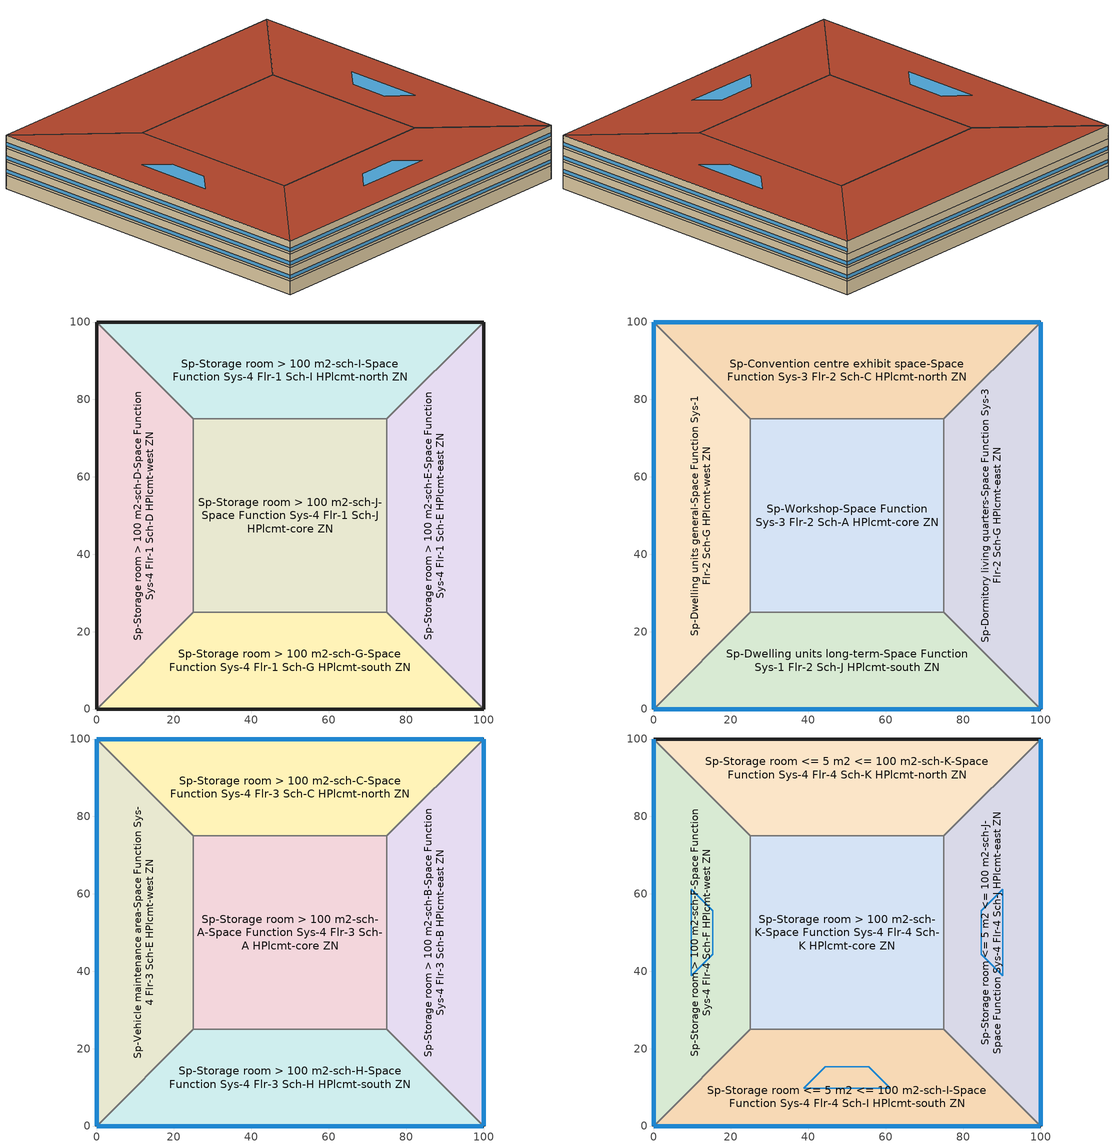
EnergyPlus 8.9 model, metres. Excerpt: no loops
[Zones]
Sp-Storage room > 100 m2-sch-D-Space Function Sys-4 Flr-1 Sch-D HPlcmt-west ZN
 floor ground (BTAP-Grnd-Floor-Mass:U-0.757): 0,0 0,100 25,75 25,25 z0
 wall ground (BTAP-Grnd-Wall-Mass:U-0.284): 0,100 0,0 z0:3.8
 wall to Sp-Storage room > 100 m2-sch-I-Space Function Sys-4 Flr-1 Sch-I HPlcmt-north ZN (BTAP-Int-Wall): 25,75 0,100 z0:3.8
 wall to Sp-Storage room > 100 m2-sch-J-Space Function Sys-4 Flr-1 Sch-J HPlcmt-core ZN (BTAP-Int-Wall): 25,25 25,75 z0:3.8
 wall to Sp-Storage room > 100 m2-sch-G-Space Function Sys-4 Flr-1 Sch-G HPlcmt-south ZN (BTAP-Int-Wall): 0,0 25,25 z0:3.8
Sp-Storage room > 100 m2-sch-E-Space Function Sys-4 Flr-1 Sch-E HPlcmt-east ZN
 floor ground (BTAP-Grnd-Floor-Mass:U-0.757): 100,100 100,0 75,25 75,75 z0
 wall ground (BTAP-Grnd-Wall-Mass:U-0.284): 100,0 100,100 z0:3.8
 wall to Sp-Storage room > 100 m2-sch-G-Space Function Sys-4 Flr-1 Sch-G HPlcmt-south ZN (BTAP-Int-Wall): 75,25 100,0 z0:3.8
 wall to Sp-Storage room > 100 m2-sch-J-Space Function Sys-4 Flr-1 Sch-J HPlcmt-core ZN (BTAP-Int-Wall): 75,75 75,25 z0:3.8
 wall to Sp-Storage room > 100 m2-sch-I-Space Function Sys-4 Flr-1 Sch-I HPlcmt-north ZN (BTAP-Int-Wall): 100,100 75,75 z0:3.8
Sp-Storage room > 100 m2-sch-G-Space Function Sys-4 Flr-1 Sch-G HPlcmt-south ZN
 floor ground (BTAP-Grnd-Floor-Mass:U-0.757): 100,0 0,0 25,25 75,25 z0
 wall ground (BTAP-Grnd-Wall-Mass:U-0.284): 0,0 100,0 z0:3.8
 wall to Sp-Storage room > 100 m2-sch-J-Space Function Sys-4 Flr-1 Sch-J HPlcmt-core ZN (BTAP-Int-Wall): 75,25 25,25 z0:3.8
Sp-Storage room > 100 m2-sch-I-Space Function Sys-4 Flr-1 Sch-I HPlcmt-north ZN
 floor ground (BTAP-Grnd-Floor-Mass:U-0.757): 0,100 100,100 75,75 25,75 z0
 wall to Sp-Storage room > 100 m2-sch-J-Space Function Sys-4 Flr-1 Sch-J HPlcmt-core ZN (BTAP-Int-Wall): 25,75 75,75 z0:3.8
 wall ground (BTAP-Grnd-Wall-Mass:U-0.284): 100,100 0,100 z0:3.8
Sp-Storage room > 100 m2-sch-J-Space Function Sys-4 Flr-1 Sch-J HPlcmt-core ZN
 floor ground (BTAP-Grnd-Floor-Mass:U-0.757): 25,25 25,75 75,75 75,25 z0
Sp-Convention centre exhibit space-Space Function Sys-3 Flr-2 Sch-C HPlcmt-north ZN
 floor to Sp-Storage room > 100 m2-sch-I-Space Function Sys-4 Flr-1 Sch-I HPlcmt-north ZN (BTAP-Int-Floor): 0,100 100,100 75,75 25,75 z3.8
 wall outside (BTAP-Ext-Wall-Mass:U-0.21): 100,100 0,100 z3.8:7.6
 wall to Sp-Dormitory living quarters-Space Function Sys-3 Flr-2 Sch-G HPlcmt-east ZN (BTAP-Int-Wall): 75,75 100,100 z3.8:7.6
 wall to Sp-Workshop-Space Function Sys-3 Flr-2 Sch-A HPlcmt-core ZN (BTAP-Int-Wall): 25,75 75,75 z3.8:7.6
 wall to Sp-Dwelling units general-Space Function Sys-1 Flr-2 Sch-G HPlcmt-west ZN (BTAP-Int-Wall): 0,100 25,75 z3.8:7.6
 window (BTAP-Ext-FixedWindow:U=0.220 SHGC=0.600): 99.97,100 0.03,100 z4.56:5.51
Sp-Dormitory living quarters-Space Function Sys-3 Flr-2 Sch-G HPlcmt-east ZN
 floor to Sp-Storage room > 100 m2-sch-E-Space Function Sys-4 Flr-1 Sch-E HPlcmt-east ZN (BTAP-Int-Floor): 100,100 100,0 75,25 75,75 z3.8
 wall outside (BTAP-Ext-Wall-Mass:U-0.21): 100,0 100,100 z3.8:7.6
 wall to Sp-Dwelling units long-term-Space Function Sys-1 Flr-2 Sch-J HPlcmt-south ZN (BTAP-Int-Wall): 75,25 100,0 z3.8:7.6
 wall to Sp-Workshop-Space Function Sys-3 Flr-2 Sch-A HPlcmt-core ZN (BTAP-Int-Wall): 75,75 75,25 z3.8:7.6
 window (BTAP-Ext-FixedWindow:U=0.220 SHGC=0.600): 100,0.03 100,99.97 z4.56:5.51
Sp-Dwelling units general-Space Function Sys-1 Flr-2 Sch-G HPlcmt-west ZN
 floor to Sp-Storage room > 100 m2-sch-D-Space Function Sys-4 Flr-1 Sch-D HPlcmt-west ZN (BTAP-Int-Floor): 0,0 0,100 25,75 25,25 z3.8
 wall outside (BTAP-Ext-Wall-Mass:U-0.21): 0,100 0,0 z3.8:7.6
 wall to Sp-Workshop-Space Function Sys-3 Flr-2 Sch-A HPlcmt-core ZN (BTAP-Int-Wall): 25,25 25,75 z3.8:7.6
 wall to Sp-Dwelling units long-term-Space Function Sys-1 Flr-2 Sch-J HPlcmt-south ZN (BTAP-Int-Wall): 0,0 25,25 z3.8:7.6
 window (BTAP-Ext-FixedWindow:U=0.220 SHGC=0.600): 0,99.97 0,0.03 z4.56:5.51
Sp-Dwelling units long-term-Space Function Sys-1 Flr-2 Sch-J HPlcmt-south ZN
 floor to Sp-Storage room > 100 m2-sch-G-Space Function Sys-4 Flr-1 Sch-G HPlcmt-south ZN (BTAP-Int-Floor): 100,0 0,0 25,25 75,25 z3.8
 wall outside (BTAP-Ext-Wall-Mass:U-0.21): 0,0 100,0 z3.8:7.6
 wall to Sp-Workshop-Space Function Sys-3 Flr-2 Sch-A HPlcmt-core ZN (BTAP-Int-Wall): 75,25 25,25 z3.8:7.6
 window (BTAP-Ext-FixedWindow:U=0.220 SHGC=0.600): 0.03,0 99.97,0 z4.56:5.51
Sp-Workshop-Space Function Sys-3 Flr-2 Sch-A HPlcmt-core ZN
 floor to Sp-Storage room > 100 m2-sch-J-Space Function Sys-4 Flr-1 Sch-J HPlcmt-core ZN (BTAP-Int-Floor): 25,25 25,75 75,75 75,25 z3.8
Sp-Storage room > 100 m2-sch-A-Space Function Sys-4 Flr-3 Sch-A HPlcmt-core ZN
 floor to Sp-Workshop-Space Function Sys-3 Flr-2 Sch-A HPlcmt-core ZN (BTAP-Int-Floor): 25,25 25,75 75,75 75,25 z7.6
 wall to Sp-Vehicle maintenance area-Space Function Sys-4 Flr-3 Sch-E HPlcmt-west ZN (BTAP-Int-Wall): 25,75 25,25 z7.6:11.4
 wall to Sp-Storage room > 100 m2-sch-C-Space Function Sys-4 Flr-3 Sch-C HPlcmt-north ZN (BTAP-Int-Wall): 75,75 25,75 z7.6:11.4
 wall to Sp-Storage room > 100 m2-sch-B-Space Function Sys-4 Flr-3 Sch-B HPlcmt-east ZN (BTAP-Int-Wall): 75,25 75,75 z7.6:11.4
 wall to Sp-Storage room > 100 m2-sch-H-Space Function Sys-4 Flr-3 Sch-H HPlcmt-south ZN (BTAP-Int-Wall): 25,25 75,25 z7.6:11.4
Sp-Storage room > 100 m2-sch-B-Space Function Sys-4 Flr-3 Sch-B HPlcmt-east ZN
 floor to Sp-Dormitory living quarters-Space Function Sys-3 Flr-2 Sch-G HPlcmt-east ZN (BTAP-Int-Floor): 100,100 100,0 75,25 75,75 z7.6
 wall outside (BTAP-Ext-Wall-Mass:U-0.21): 100,0 100,100 z7.6:11.4
 wall to Sp-Storage room > 100 m2-sch-H-Space Function Sys-4 Flr-3 Sch-H HPlcmt-south ZN (BTAP-Int-Wall): 75,25 100,0 z7.6:11.4
 wall to Sp-Storage room > 100 m2-sch-C-Space Function Sys-4 Flr-3 Sch-C HPlcmt-north ZN (BTAP-Int-Wall): 100,100 75,75 z7.6:11.4
 window (BTAP-Ext-FixedWindow:U=0.220 SHGC=0.600): 100,0.03 100,99.97 z8.36:9.31
Sp-Storage room > 100 m2-sch-C-Space Function Sys-4 Flr-3 Sch-C HPlcmt-north ZN
 floor to Sp-Convention centre exhibit space-Space Function Sys-3 Flr-2 Sch-C HPlcmt-north ZN (BTAP-Int-Floor): 0,100 100,100 75,75 25,75 z7.6
 wall outside (BTAP-Ext-Wall-Mass:U-0.21): 100,100 0,100 z7.6:11.4
 wall to Sp-Vehicle maintenance area-Space Function Sys-4 Flr-3 Sch-E HPlcmt-west ZN (BTAP-Int-Wall): 0,100 25,75 z7.6:11.4
 window (BTAP-Ext-FixedWindow:U=0.220 SHGC=0.600): 99.97,100 0.03,100 z8.36:9.31
Sp-Storage room > 100 m2-sch-H-Space Function Sys-4 Flr-3 Sch-H HPlcmt-south ZN
 floor to Sp-Dwelling units long-term-Space Function Sys-1 Flr-2 Sch-J HPlcmt-south ZN (BTAP-Int-Floor): 100,0 0,0 25,25 75,25 z7.6
 wall outside (BTAP-Ext-Wall-Mass:U-0.21): 0,0 100,0 z7.6:11.4
 wall to Sp-Vehicle maintenance area-Space Function Sys-4 Flr-3 Sch-E HPlcmt-west ZN (BTAP-Int-Wall): 25,25 0,0 z7.6:11.4
 window (BTAP-Ext-FixedWindow:U=0.220 SHGC=0.600): 0.03,0 99.97,0 z8.36:9.31
Sp-Vehicle maintenance area-Space Function Sys-4 Flr-3 Sch-E HPlcmt-west ZN
 floor to Sp-Dwelling units general-Space Function Sys-1 Flr-2 Sch-G HPlcmt-west ZN (BTAP-Int-Floor): 0,0 0,100 25,75 25,25 z7.6
 wall outside (BTAP-Ext-Wall-Mass:U-0.21): 0,100 0,0 z7.6:11.4
 window (BTAP-Ext-FixedWindow:U=0.220 SHGC=0.600): 0,99.97 0,0.03 z8.36:9.31
Sp-Storage room <= 5 m2 <= 100 m2-sch-I-Space Function Sys-4 Flr-4 Sch-I HPlcmt-south ZN
 floor to Sp-Storage room > 100 m2-sch-H-Space Function Sys-4 Flr-3 Sch-H HPlcmt-south ZN (BTAP-Int-Floor): 100,0 0,0 25,25 75,25 z11.4
 wall outside (BTAP-Ext-Wall-Mass:U-0.21): 0,0 100,0 z11.4:15.2
 wall to Sp-Storage room > 100 m2-sch-F-Space Function Sys-4 Flr-4 Sch-F HPlcmt-west ZN (BTAP-Int-Wall): 25,25 0,0 z11.4:15.2
 wall to Sp-Storage room > 100 m2-sch-K-Space Function Sys-4 Flr-4 Sch-K HPlcmt-core ZN (BTAP-Int-Wall): 75,25 25,25 z11.4:15.2
 wall to Sp-Storage room <= 5 m2 <= 100 m2-sch-J-Space Function Sys-4 Flr-4 Sch-J HPlcmt-east ZN (BTAP-Int-Wall): 100,0 75,25 z11.4:15.2
 window (BTAP-Ext-FixedWindow:U=0.220 SHGC=0.600): 0.03,0 99.97,0 z12.16:13.11
 roof outside (BTAP-Ext-Roof-Metal:U-0.162): 75,25 25,25 0,0 100,0 z15.2
 skylight (BTAP-Ext-Skylights:U=0.220 SHGC=0.600): 55.59,15.3 44.41,15.3 38.82,9.7 61.18,9.7 z15.2
Sp-Storage room <= 5 m2 <= 100 m2-sch-J-Space Function Sys-4 Flr-4 Sch-J HPlcmt-east ZN
 floor to Sp-Storage room > 100 m2-sch-B-Space Function Sys-4 Flr-3 Sch-B HPlcmt-east ZN (BTAP-Int-Floor): 100,100 100,0 75,25 75,75 z11.4
 wall outside (BTAP-Ext-Wall-Mass:U-0.21): 100,0 100,100 z11.4:15.2
 wall to Sp-Storage room > 100 m2-sch-K-Space Function Sys-4 Flr-4 Sch-K HPlcmt-core ZN (BTAP-Int-Wall): 75,75 75,25 z11.4:15.2
 wall to Sp-Storage room <= 5 m2 <= 100 m2-sch-K-Space Function Sys-4 Flr-4 Sch-K HPlcmt-north ZN (BTAP-Int-Wall): 100,100 75,75 z11.4:15.2
 window (BTAP-Ext-FixedWindow:U=0.220 SHGC=0.600): 100,0.03 100,99.97 z12.16:13.11
 roof outside (BTAP-Ext-Roof-Metal:U-0.162): 75,75 75,25 100,0 100,100 z15.2
 skylight (BTAP-Ext-Skylights:U=0.220 SHGC=0.600): 84.7,55.59 84.7,44.41 90.3,38.82 90.3,61.18 z15.2
Sp-Storage room <= 5 m2 <= 100 m2-sch-K-Space Function Sys-4 Flr-4 Sch-K HPlcmt-north ZN
 floor to Sp-Storage room > 100 m2-sch-C-Space Function Sys-4 Flr-3 Sch-C HPlcmt-north ZN (BTAP-Int-Floor): 0,100 100,100 75,75 25,75 z11.4
 wall outside (BTAP-Ext-Wall-Mass:U-0.21): 100,100 0,100 z11.4:15.2
 wall to Sp-Storage room > 100 m2-sch-K-Space Function Sys-4 Flr-4 Sch-K HPlcmt-core ZN (BTAP-Int-Wall): 25,75 75,75 z11.4:15.2
 wall to Sp-Storage room > 100 m2-sch-F-Space Function Sys-4 Flr-4 Sch-F HPlcmt-west ZN (BTAP-Int-Wall): 0,100 25,75 z11.4:15.2
 roof outside (BTAP-Ext-Roof-Metal:U-0.162): 25,75 75,75 100,100 0,100 z15.2
Sp-Storage room > 100 m2-sch-F-Space Function Sys-4 Flr-4 Sch-F HPlcmt-west ZN
 floor to Sp-Vehicle maintenance area-Space Function Sys-4 Flr-3 Sch-E HPlcmt-west ZN (BTAP-Int-Floor): 0,0 0,100 25,75 25,25 z11.4
 wall outside (BTAP-Ext-Wall-Mass:U-0.21): 0,100 0,0 z11.4:15.2
 wall to Sp-Storage room > 100 m2-sch-K-Space Function Sys-4 Flr-4 Sch-K HPlcmt-core ZN (BTAP-Int-Wall): 25,25 25,75 z11.4:15.2
 window (BTAP-Ext-FixedWindow:U=0.220 SHGC=0.600): 0,99.97 0,0.03 z12.16:13.11
 roof outside (BTAP-Ext-Roof-Metal:U-0.162): 25,25 25,75 0,100 0,0 z15.2
 skylight (BTAP-Ext-Skylights:U=0.220 SHGC=0.600): 15.3,44.41 15.3,55.59 9.7,61.18 9.7,38.82 z15.2
Sp-Storage room > 100 m2-sch-K-Space Function Sys-4 Flr-4 Sch-K HPlcmt-core ZN
 floor to Sp-Storage room > 100 m2-sch-A-Space Function Sys-4 Flr-3 Sch-A HPlcmt-core ZN (BTAP-Int-Floor): 25,25 25,75 75,75 75,25 z11.4
 roof outside (BTAP-Ext-Roof-Metal:U-0.162): 75,25 75,75 25,75 25,25 z15.2
[Building]
Building 1
[Site:Location]
Fort McMurray AP_AB_CAN: Latitude {deg}=56.653; Longitude {deg}=-111.223; Time Zone {hr}=-7; Elevation {m}=369.1
[Site:GroundTemperature:BuildingSurface]
19.527, 19.502, 19.536, 19.598, 20.002, 21.64, 22.225, 22.375, 21.449, 20.121, 19.802, 19.633
[Site:WaterMainsTemperature]
Calculation Method=Correlation; Annual Average Outdoor Air Temperature {C}=1.875; Maximum Difference In Monthly Average Outdoor Air Temperatures {deltaC}=34.4
[SizingPeriod:DesignDay] Day of Month=21; Dry-Bulb Temperature Range Modifier Type=DefaultMultipliers; Humidity Condition Type=Wetbulb; Barometric Pressure {Pa}=96969; Rain Indicator=No; Snow Indicator=No; Daylight Saving Time Indicator=No
Name | Month | Day Type | Maximum Dry-Bulb Temperature {C} | Daily Dry-Bulb Temperature Range {deltaC} | Wetbulb or DewPoint at Maximum Dry-Bulb {C} | Wind Speed {m/s} | Wind Direction {deg} | Solar Model Indicator | ASHRAE Clear Sky Optical Depth for Beam Irradiance (taub) | ASHRAE Clear Sky Optical Depth for Diffuse Irradiance (taud) | Sky Clearness
Fort McMurray AP Ann Clg .4% Condns DB=>MWB | 7 | SummerDesignDay | 28.9 | 12.4 | 17.8 | 3.7 | 250 | ASHRAETau | 0.377 | 2.403
Fort McMurray AP Ann Htg 99.6% Condns DB | 1 | WinterDesignDay | -36.2 | 0 | -36.2 | 1 | 90 | ASHRAEClearSky |  |  | 0
[Material] Thermal Absorptance=0.9
Name | Roughness | Thickness {m} | Conductivity {W/m-K} | Density {kg/m3} | Specific Heat {J/kg-K} | Solar Absorptance | Visible Absorptance
1/2IN Gypsum 1 | Smooth | 0.0127 | 0.16 | 784.9 | 830 | 0.4 | 0.4
100mm Normalweight concrete floor 1 | MediumSmooth | 0.1016 | 2.31 | 2322 | 832 | 0.7 | 0.7
1IN Stucco 1 | Smooth | 0.0253 | 0.6918 | 1858 | 837 | 0.7 | 0.92
6 in. Normalweight Concrete Floor 1; 6 in. Normalweight Concrete Floor 2 | MediumRough | 0.1524 | 2.31 | 2322 | 832 | 0.7 | 0.7
8IN CONCRETE HW RefBldg 1 | Rough | 0.2032 | 1.311 | 2240 | 836.8 | 0.7 | 0.7
G01 13mm gypsum board 1 | Smooth | 0.0127 | 0.16 | 800 | 1090 | 0.7 | 0.5
Metal Roof Surface 1 | Smooth | 0.0008 | 45.28 | 7824 | 500 | 0.7 | 0.7
[Material:NoMass] Roughness=Smooth; Thermal Absorptance=0.9; Solar Absorptance=0.7
Name | Thermal Resistance {m2-K/W} | Visible Absorptance
Typical Carpet Pad | 0.21648 | 0.8
Typical Carpet Pad 2 | 1.25503 | 0.8
Typical Carpet Pad 3 | 3.45515 | 0.8
Typical Insulation 2 | 4.49096 | 0.7
Typical Insulation 3 | 6.17282 | 0.7
[WindowMaterial:SimpleGlazingSystem]
SimpleGlazing:U=0.220 SHGC=0.600: U-Factor {W/m2-K}=2.2; Solar Heat Gain Coefficient=0.6; Visible Transmittance=0.21
[Construction]
BTAP-Ext-FixedWindow:U=0.220 SHGC=0.600; BTAP-Ext-Skylights:U=0.220 SHGC=0.600: SimpleGlazing:U=0.220 SHGC=0.600
BTAP-Ext-Roof-Metal:U-0.162: Metal Roof Surface 1, Typical Insulation 3
BTAP-Ext-Wall-Mass:U-0.21: 1IN Stucco 1, 8IN CONCRETE HW RefBldg 1, Typical Insulation 2, 1/2IN Gypsum 1
BTAP-Grnd-Floor-Mass:U-0.757: 6 in. Normalweight Concrete Floor 1, Typical Carpet Pad 2
BTAP-Grnd-Wall-Mass:U-0.284: 6 in. Normalweight Concrete Floor 2, Typical Carpet Pad 3
BTAP-Int-Floor: 100mm Normalweight concrete floor 1, Typical Carpet Pad
BTAP-Int-Wall: G01 13mm gypsum board 1, G01 13mm gypsum board 1
[Zone]
Sp-Convention centre exhibit space-Space Function Sys-3 Flr-2 Sch-C HPlcmt-north ZN; Sp-Dormitory living quarters-Space Function Sys-3 Flr-2 Sch-G HPlcmt-east ZN; Sp-Dwelling units general-Space Function Sys-1 Flr-2 Sch-G HPlcmt-west ZN; Sp-Dwelling units long-term-Space Function Sys-1 Flr-2 Sch-J HPlcmt-south ZN; Sp-Storage room <= 5 m2 <= 100 m2-sch-I-Space Function Sys-4 Flr-4 Sch-I HPlcmt-south ZN; Sp-Storage room <= 5 m2 <= 100 m2-sch-J-Space Function Sys-4 Flr-4 Sch-J HPlcmt-east ZN; Sp-Storage room <= 5 m2 <= 100 m2-sch-K-Space Function Sys-4 Flr-4 Sch-K HPlcmt-north ZN; Sp-Storage room > 100 m2-sch-A-Space Function Sys-4 Flr-3 Sch-A HPlcmt-core ZN; Sp-Storage room > 100 m2-sch-B-Space Function Sys-4 Flr-3 Sch-B HPlcmt-east ZN; Sp-Storage room > 100 m2-sch-C-Space Function Sys-4 Flr-3 Sch-C HPlcmt-north ZN; Sp-Storage room > 100 m2-sch-D-Space Function Sys-4 Flr-1 Sch-D HPlcmt-west ZN; Sp-Storage room > 100 m2-sch-E-Space Function Sys-4 Flr-1 Sch-E HPlcmt-east ZN; Sp-Storage room > 100 m2-sch-F-Space Function Sys-4 Flr-4 Sch-F HPlcmt-west ZN; Sp-Storage room > 100 m2-sch-G-Space Function Sys-4 Flr-1 Sch-G HPlcmt-south ZN; Sp-Storage room > 100 m2-sch-H-Space Function Sys-4 Flr-3 Sch-H HPlcmt-south ZN; Sp-Storage room > 100 m2-sch-I-Space Function Sys-4 Flr-1 Sch-I HPlcmt-north ZN; Sp-Storage room > 100 m2-sch-J-Space Function Sys-4 Flr-1 Sch-J HPlcmt-core ZN; Sp-Storage room > 100 m2-sch-K-Space Function Sys-4 Flr-4 Sch-K HPlcmt-core ZN; Sp-Vehicle maintenance area-Space Function Sys-4 Flr-3 Sch-E HPlcmt-west ZN; Sp-Workshop-Space Function Sys-3 Flr-2 Sch-A HPlcmt-core ZN
[ZoneInfiltration:DesignFlowRate] Schedule=Always On Discrete; Design Flow Rate Calculation Method=Flow/ExteriorArea; Flow per Exterior Surface Area {m3/s-m2}=0.00025; Constant Term Coefficient=0; Temperature Term Coefficient=0; Velocity Term Coefficient=0.224; Velocity Squared Term Coefficient=0
Name | Zone or ZoneList
Convention centre exhibit space-Space Function Infiltration | Sp-Convention centre exhibit space-Space Function Sys-3 Flr-2 Sch-C HPlcmt-north ZN
Dormitory living quarters-Space Function Infiltration | Sp-Dormitory living quarters-Space Function Sys-3 Flr-2 Sch-G HPlcmt-east ZN
Dwelling units general-Space Function Infiltration | Sp-Dwelling units general-Space Function Sys-1 Flr-2 Sch-G HPlcmt-west ZN
Dwelling units long-term-Space Function Infiltration | Sp-Dwelling units long-term-Space Function Sys-1 Flr-2 Sch-J HPlcmt-south ZN
Storage room <= 5 m2 <= 100 m2-sch-I-Space Function Infiltration | Sp-Storage room <= 5 m2 <= 100 m2-sch-I-Space Function Sys-4 Flr-4 Sch-I HPlcmt-south ZN
Storage room <= 5 m2 <= 100 m2-sch-J-Space Function Infiltration | Sp-Storage room <= 5 m2 <= 100 m2-sch-J-Space Function Sys-4 Flr-4 Sch-J HPlcmt-east ZN
Storage room <= 5 m2 <= 100 m2-sch-K-Space Function Infiltration | Sp-Storage room <= 5 m2 <= 100 m2-sch-K-Space Function Sys-4 Flr-4 Sch-K HPlcmt-north ZN
Storage room > 100 m2-sch-B-Space Function Infiltration | Sp-Storage room > 100 m2-sch-B-Space Function Sys-4 Flr-3 Sch-B HPlcmt-east ZN
Storage room > 100 m2-sch-C-Space Function Infiltration | Sp-Storage room > 100 m2-sch-C-Space Function Sys-4 Flr-3 Sch-C HPlcmt-north ZN
Storage room > 100 m2-sch-F-Space Function Infiltration | Sp-Storage room > 100 m2-sch-F-Space Function Sys-4 Flr-4 Sch-F HPlcmt-west ZN
Storage room > 100 m2-sch-H-Space Function Infiltration | Sp-Storage room > 100 m2-sch-H-Space Function Sys-4 Flr-3 Sch-H HPlcmt-south ZN
Storage room > 100 m2-sch-K-Space Function Infiltration | Sp-Storage room > 100 m2-sch-K-Space Function Sys-4 Flr-4 Sch-K HPlcmt-core ZN
Vehicle maintenance area-Space Function Infiltration | Sp-Vehicle maintenance area-Space Function Sys-4 Flr-3 Sch-E HPlcmt-west ZN
[AvailabilityManager:Scheduled] Schedule=Always On Discrete
Sys_1_Make-up air unit Availability Manager; Air Loop HVAC Outdoor Air System 1 Availability Manager; Sys_3_PSZ Sp-Convention centre exhibit space-Space Function Sys-3 Flr-2 Sch-C HPlcmt-north ZN Availability Manager; Air Loop HVAC Outdoor Air System 2 Availability Manager; Sys_3_PSZ Sp-Dormitory living quarters-Space Function Sys-3 Flr-2 Sch-G HPlcmt-east ZN Availability Manager; Air Loop HVAC Outdoor Air System 3 Availability Manager; Sys_3_PSZ Sp-Workshop-Space Function Sys-3 Flr-2 Sch-A HPlcmt-core ZN Availability Manager; Air Loop HVAC Outdoor Air System 4 Availability Manager; Sys_4_PSZ_Sp-Storage room <= 5 m2 <= 100 m2-sch-I-Space Function Sys-4 Flr-4 Sch-I HPlcmt-south ZN Availability Manager; Air Loop HVAC Outdoor Air System 16 Availability Manager; Sys_4_PSZ_Sp-Storage room <= 5 m2 <= 100 m2-sch-J-Space Function Sys-4 Flr-4 Sch-J HPlcmt-east ZN Availability Manager; Air Loop HVAC Outdoor Air System 15 Availability Manager; Sys_4_PSZ_Sp-Storage room <= 5 m2 <= 100 m2-sch-K-Space Function Sys-4 Flr-4 Sch-K HPlcmt-north ZN Availability Manager; Air Loop HVAC Outdoor Air System 17 Availability Manager; Sys_4_PSZ_Sp-Storage room > 100 m2-sch-A-Space Function Sys-4 Flr-3 Sch-A HPlcmt-core ZN Availability Manager; Air Loop HVAC Outdoor Air System 11 Availability Manager; Sys_4_PSZ_Sp-Storage room > 100 m2-sch-B-Space Function Sys-4 Flr-3 Sch-B HPlcmt-east ZN Availability Manager; Air Loop HVAC Outdoor Air System 12 Availability Manager; Sys_4_PSZ_Sp-Storage room > 100 m2-sch-C-Space Function Sys-4 Flr-3 Sch-C HPlcmt-north ZN Availability Manager; Air Loop HVAC Outdoor Air System 10 Availability Manager; Sys_4_PSZ_Sp-Storage room > 100 m2-sch-D-Space Function Sys-4 Flr-1 Sch-D HPlcmt-west ZN Availability Manager; Air Loop HVAC Outdoor Air System 8 Availability Manager
